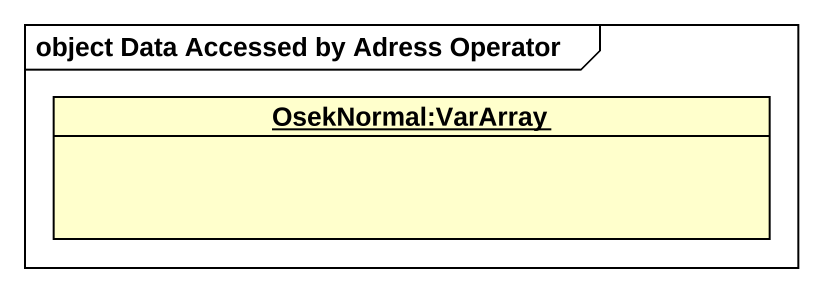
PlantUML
@startuml
mainframe object Data Accessed by Adress Operator
hide circle
hide empty members
object "OsekNormal:VarArray" as OsekNormal_VarArray
@enduml
